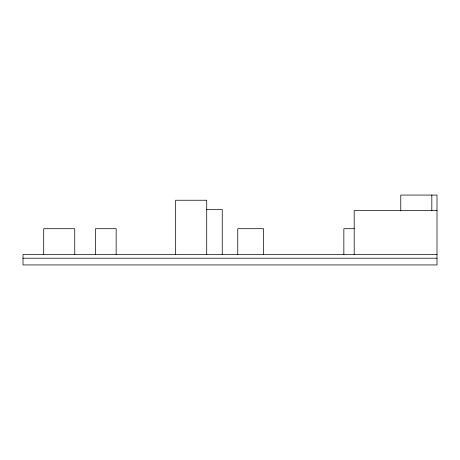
<?xml version="1.0" encoding="UTF-8"?>
<svg xmlns="http://www.w3.org/2000/svg" width="460" height="460" viewBox="0 0 460 460"><rect width="100%" height="100%" fill="white"/><g stroke="black" fill="none" stroke-linecap="round" stroke-linejoin="round"><path stroke-width="0.69" d="M206.712 209.559L222.237 209.559L222.237 254.581M437 210.594L354.2 210.594L354.2 254.581M354.2 228.706L343.85 228.706L343.85 254.581M437 254.581L23 254.581L23 264.931L437 264.931L437 195.069L400.775 195.069L400.775 210.99M23 258.204L437 258.204M431.825 195.069L431.825 210.841M263.637 254.581L263.637 228.706L237.762 228.706L237.762 254.581M206.712 254.581L206.712 200.244L175.662 200.244L175.662 254.581M116.15 254.581L116.15 228.706L95.45 228.706L95.45 254.581M74.75 254.581L74.75 228.706L43.7 228.706L43.7 254.581"/></g></svg>
